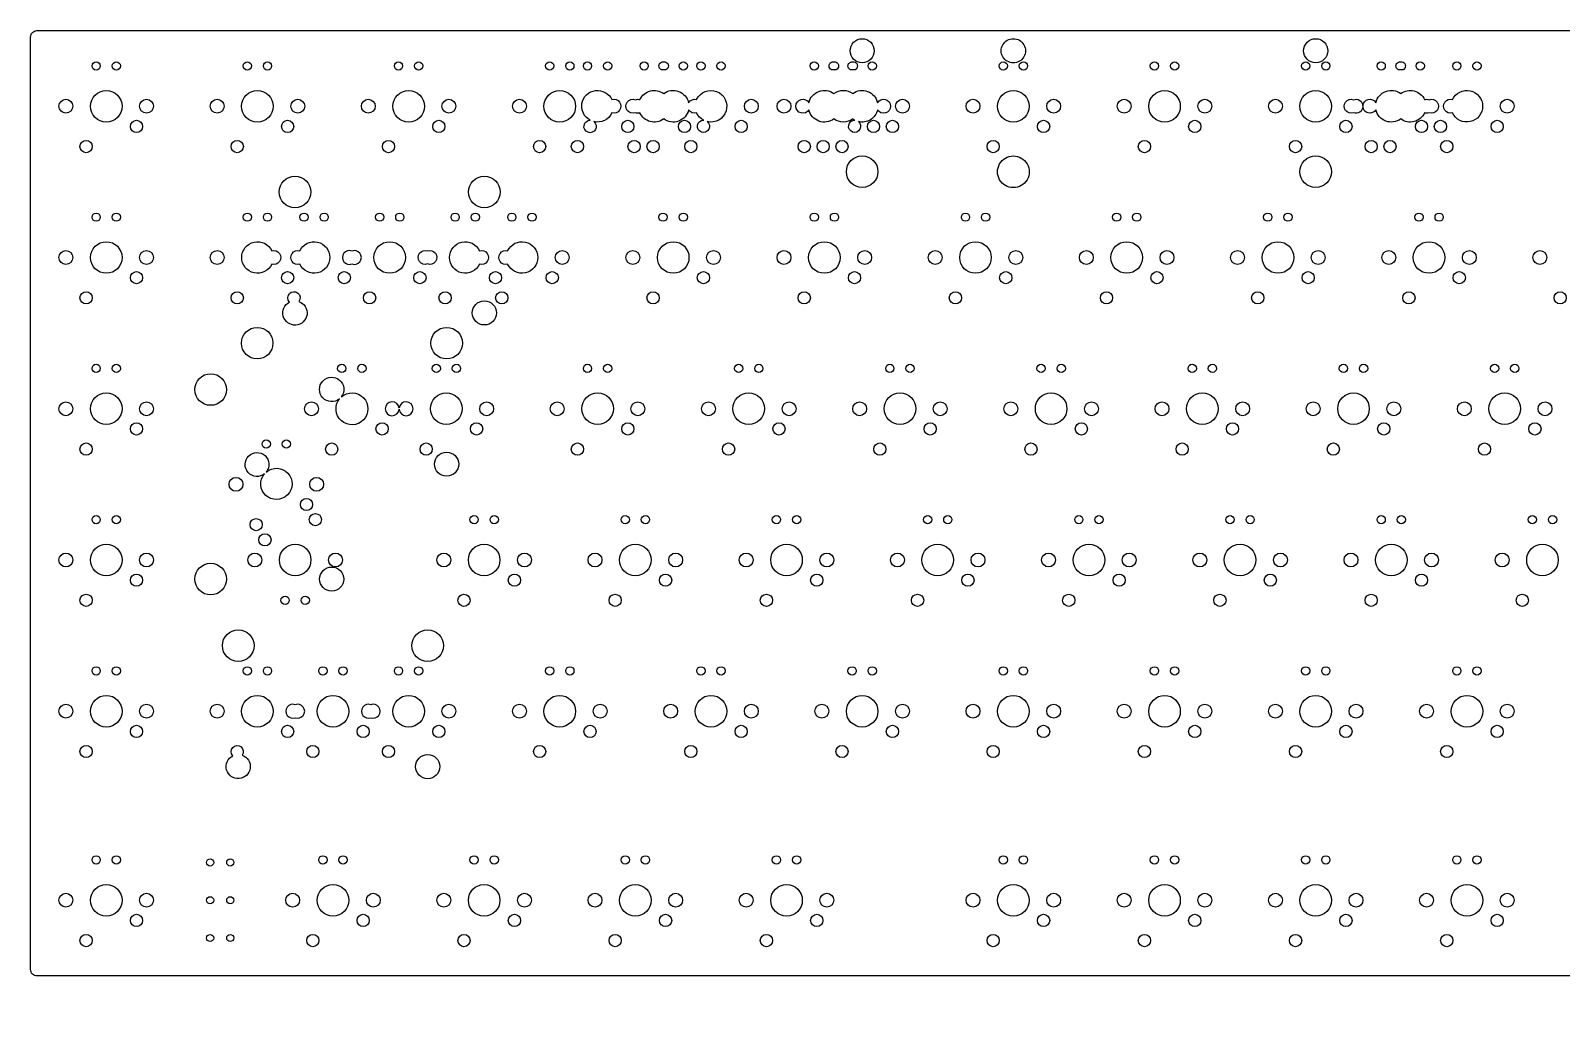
# Model space of a CAD drawing. Header units: millimetres. Extents: x -376 to 10, y -13 to 110.
# Drawn here: x -376.2 to -183.4, y -13.5 to 109.5 of the extents above; entities that cross this region are included whole.
import ezdxf

# ---------------------------------------------------------------- set-up
doc = ezdxf.new("R2010")
doc.units = ezdxf.units.MM
doc.layers.get('0').update_dxf_attribs({"linetype": 'CONTINUOUS'})

msp = doc.modelspace()

# ---------------------------------------------------------------- linework, layer by layer
for points in [[(9.52, -8.73, -0.414214), (8.73, -9.53), (-63.5, -9.53, 0.414214), (-63.9, -9.92), (-63.9, -13.1, -0.414214), (-64.29, -13.49), (-73.82, -13.49, -0.414214), (-74.22, -13.1), (-74.22, -9.92, 0.414214), (-74.61, -9.53), (-375.44, -9.53, -0.414214), (-376.24, -8.73), (-376.24, 108.74, -0.414214), (-375.44, 109.54), (8.73, 109.54, -0.414214), (9.52, 108.74)], [(9.52, -8.73, -0.414214), (8.73, -9.53), (-63.5, -9.53, 0.414214), (-63.9, -9.92), (-63.9, -13.1, -0.414214), (-64.29, -13.49), (-73.82, -13.49, -0.414214), (-74.22, -13.1), (-74.22, -9.92, 0.414214), (-74.61, -9.53), (-375.44, -9.53, -0.414214), (-376.24, -8.73), (-376.24, 108.74, -0.414214), (-375.44, 109.54), (8.73, 109.54, -0.414214), (9.52, 108.74)], [(-252.41, 105.47, -1.002086), (-252.41, 108.52, -1.002086)], [(-252.41, 105.47, -1.002086), (-252.41, 108.52, -1.002086)], [(-296.47, 104.58, -1.166312), (-296.47, 105.61, -1.166312)], [(-296.47, 104.58, -1.166312), (-296.47, 105.61, -1.166312)], [(-275.03, 104.58, -1.166312), (-275.03, 105.61, -1.166312)], [(-275.03, 104.58, -1.166312), (-275.03, 105.61, -1.166312)], [(-272.65, 104.58, -1.166312), (-272.65, 105.61, -1.166312)], [(-272.65, 104.58, -1.166312), (-272.65, 105.61, -1.166312)], [(-203.6, 105.61, -1.166312), (-203.6, 104.58, -1.166312)], [(-203.6, 105.61, -1.166312), (-203.6, 104.58, -1.166312)], [(-305.72, 98.24, -1.399495), (-302.99, 100.85, -1.348617), (-302.99, 99.18, -0.358654), (-305.27, 98.08, -6.361664)], [(-305.72, 98.24, -1.399495), (-302.99, 100.85, -1.348617), (-302.99, 99.18, -0.358654), (-305.27, 98.08, -6.361664)], [(-293.33, 99.57, -0.542007), (-296.47, 98.41, -0.476095), (-299.47, 99.18, -0.168069), (-300.04, 99.2, -1.462537), (-300.04, 100.83, -0.168069), (-299.47, 100.85, -0.476095), (-296.47, 101.61, -0.542007), (-293.33, 100.46, -0.346673), (-292.32, 100.85, -2.118441), (-290.99, 98.08, -6.361664), (-291.43, 98.24, -0.166491), (-292.32, 99.18, -0.346673)], [(-293.33, 99.57, -0.542007), (-296.47, 98.41, -0.476095), (-299.47, 99.18, -0.168069), (-300.04, 99.2, -1.462537), (-300.04, 100.83, -0.168069), (-299.47, 100.85, -0.476095), (-296.47, 101.61, -0.542007), (-293.33, 100.46, -0.346673), (-292.32, 100.85, -2.118441), (-290.99, 98.08, -6.361664), (-291.43, 98.24, -0.166491), (-292.32, 99.18, -0.346673)], [(-278.17, 99.57, -3.679848), (-278.17, 100.46, -0.542007), (-275.03, 101.61, -0.331347), (-272.65, 101.61, -0.542007), (-269.52, 100.46, -3.679848), (-269.52, 99.57, -0.418918), (-271.94, 98.08, -6.361664), (-272.38, 98.24, -0.040621), (-272.65, 98.41, -0.331347), (-275.03, 98.41, -0.542007)], [(-278.17, 99.57, -3.679848), (-278.17, 100.46, -0.542007), (-275.03, 101.61, -0.331347), (-272.65, 101.61, -0.542007), (-269.52, 100.46, -3.679848), (-269.52, 99.57, -0.418918), (-271.94, 98.08, -6.361664), (-272.38, 98.24, -0.040621), (-272.65, 98.41, -0.331347), (-275.03, 98.41, -0.542007)], [(-200.03, 99.2, -0.168069), (-200.6, 99.18, -0.476095), (-203.6, 98.41, -0.542007), (-206.73, 99.57, -0.738898), (-208.36, 99.96, -0.506913), (-209.55, 99.2, -1.462537), (-209.55, 100.83, -0.506913), (-208.36, 100.07, -0.738898), (-206.73, 100.46, -0.542007), (-203.6, 101.61, -0.476095), (-200.6, 100.85, -0.168069), (-200.03, 100.83, -1.462537)], [(-200.03, 99.2, -0.168069), (-200.6, 99.18, -0.476095), (-203.6, 98.41, -0.542007), (-206.73, 99.57, -0.738898), (-208.36, 99.96, -0.506913), (-209.55, 99.2, -1.462537), (-209.55, 100.83, -0.506913), (-208.36, 100.07, -0.738898), (-206.73, 100.46, -0.542007), (-203.6, 101.61, -0.476095), (-200.6, 100.85, -0.168069), (-200.03, 100.83, -1.462537)], [(-197.07, 100.85, -4.542707), (-197.07, 99.18, -1.348617)], [(-197.07, 100.85, -4.542707), (-197.07, 99.18, -1.348617)], [(-252.41, 89.76, -1.001594), (-252.41, 93.75, -1.001594)], [(-252.41, 89.76, -1.001594), (-252.41, 93.75, -1.001594)], [(-345.85, 81.8, -1.348617), (-345.85, 80.13, -4.542707)], [(-345.85, 81.8, -1.348617), (-345.85, 80.13, -4.542707)], [(-342.33, 81.8, -4.542707), (-342.33, 80.13, -1.348617)], [(-342.33, 81.8, -4.542707), (-342.33, 80.13, -1.348617)], [(-319.66, 81.8, -1.348617), (-319.66, 80.13, -4.542707)], [(-319.66, 81.8, -1.348617), (-319.66, 80.13, -4.542707)], [(-316.13, 81.8, -4.542707), (-316.13, 80.13, -1.348617)], [(-316.13, 81.8, -4.542707), (-316.13, 80.13, -1.348617)], [(-326.23, 81.78, -1.462537), (-326.23, 80.15, -1.462537)], [(-326.23, 81.78, -1.462537), (-326.23, 80.15, -1.462537)], [(-343.61, 75.34, -2.176807), (-342.44, 75.42, -5.018344)], [(-343.61, 75.34, -2.176807), (-342.44, 75.42, -5.018344)], [(-337.09, 63.4, -25.228676), (-337.31, 63.17, -19.261443)], [(-337.09, 63.4, -25.228676), (-337.31, 63.17, -19.261443)], [(-346.76, 53.72, -19.261443), (-346.54, 53.94, -25.228676)], [(-346.76, 53.72, -19.261443), (-346.54, 53.94, -25.228676)], [(-350.75, 18.19, -2.176807), (-349.59, 18.27, -5.018344)], [(-350.75, 18.19, -2.176807), (-349.59, 18.27, -5.018344)]]:
    msp.add_lwpolyline(points, format="xyb", close=True)
for centre, radius in [((-271.46, 107), 1.52), ((-271.46, 107), 1.52), ((-214.31, 107), 1.52), ((-214.31, 107), 1.52), ((-367.98, 105.09), 0.52), ((-367.98, 105.09), 0.52), ((-365.44, 105.09), 0.52), ((-365.44, 105.09), 0.52), ((-348.93, 105.09), 0.52), ((-348.93, 105.09), 0.52), ((-346.39, 105.09), 0.52), ((-346.39, 105.09), 0.52), ((-329.88, 105.09), 0.52), ((-329.88, 105.09), 0.52), ((-327.34, 105.09), 0.52), ((-327.34, 105.09), 0.52), ((-310.83, 105.09), 0.52), ((-310.83, 105.09), 0.52), ((-308.29, 105.09), 0.52), ((-308.29, 105.09), 0.52), ((-306.07, 105.09), 0.52), ((-306.07, 105.09), 0.52), ((-303.53, 105.09), 0.52), ((-303.53, 105.09), 0.52), ((-298.93, 105.09), 0.52), ((-298.93, 105.09), 0.52), ((-294, 105.09), 0.52), ((-294, 105.09), 0.52), ((-291.78, 105.09), 0.52), ((-291.78, 105.09), 0.52), ((-289.24, 105.09), 0.52), ((-289.24, 105.09), 0.52), ((-277.5, 105.09), 0.52), ((-277.5, 105.09), 0.52), ((-270.19, 105.09), 0.52), ((-270.19, 105.09), 0.52), ((-253.68, 105.09), 0.52), ((-253.68, 105.09), 0.52), ((-251.14, 105.09), 0.52), ((-251.14, 105.09), 0.52), ((-234.63, 105.09), 0.52), ((-234.63, 105.09), 0.52), ((-232.09, 105.09), 0.52), ((-232.09, 105.09), 0.52), ((-215.58, 105.09), 0.52), ((-215.58, 105.09), 0.52), ((-213.04, 105.09), 0.52), ((-213.04, 105.09), 0.52), ((-206.06, 105.09), 0.52), ((-206.06, 105.09), 0.52), ((-201.14, 105.09), 0.52), ((-201.14, 105.09), 0.52), ((-196.53, 105.09), 0.52), ((-196.53, 105.09), 0.52), ((-193.99, 105.09), 0.52), ((-193.99, 105.09), 0.52), ((-371.79, 100.01), 0.875), ((-371.79, 100.01), 0.875), ((-366.71, 100.01), 1.99), ((-366.71, 100.01), 1.99), ((-361.63, 100.01), 0.875), ((-361.63, 100.01), 0.875), ((-352.74, 100.01), 0.875), ((-352.74, 100.01), 0.875), ((-347.66, 100.01), 1.99), ((-347.66, 100.01), 1.99), ((-342.58, 100.01), 0.875), ((-342.58, 100.01), 0.875), ((-333.69, 100.01), 0.875), ((-333.69, 100.01), 0.875), ((-328.61, 100.01), 1.99), ((-328.61, 100.01), 1.99), ((-323.53, 100.01), 0.875), ((-323.53, 100.01), 0.875), ((-314.64, 100.01), 0.875), ((-314.64, 100.01), 0.875), ((-309.56, 100.01), 1.99), ((-309.56, 100.01), 1.99), ((-285.43, 100.01), 0.875), ((-285.43, 100.01), 0.875), ((-281.31, 100.01), 0.875), ((-281.31, 100.01), 0.875), ((-266.38, 100.01), 0.875), ((-266.38, 100.01), 0.875), ((-257.49, 100.01), 0.875), ((-257.49, 100.01), 0.875), ((-252.41, 100.01), 1.99), ((-252.41, 100.01), 1.99), ((-247.33, 100.01), 0.875), ((-247.33, 100.01), 0.875), ((-238.44, 100.01), 0.875), ((-238.44, 100.01), 0.875), ((-233.36, 100.01), 1.99), ((-233.36, 100.01), 1.99), ((-228.28, 100.01), 0.875), ((-228.28, 100.01), 0.875), ((-219.39, 100.01), 0.875), ((-219.39, 100.01), 0.875), ((-214.31, 100.01), 1.99), ((-214.31, 100.01), 1.99), ((-190.18, 100.01), 0.875), ((-190.18, 100.01), 0.875), ((-362.9, 97.47), 0.77), ((-362.9, 97.47), 0.77), ((-343.85, 97.47), 0.77), ((-343.85, 97.47), 0.77), ((-324.8, 97.47), 0.77), ((-324.8, 97.47), 0.77), ((-300.99, 97.47), 0.77), ((-300.99, 97.47), 0.77), ((-293.85, 97.47), 0.77), ((-293.85, 97.47), 0.77), ((-286.7, 97.47), 0.77), ((-286.7, 97.47), 0.77), ((-270.03, 97.47), 0.77), ((-270.03, 97.47), 0.77), ((-267.65, 97.47), 0.77), ((-267.65, 97.47), 0.77), ((-248.6, 97.47), 0.77), ((-248.6, 97.47), 0.77), ((-229.55, 97.47), 0.77), ((-229.55, 97.47), 0.77), ((-210.5, 97.47), 0.77), ((-210.5, 97.47), 0.77), ((-200.98, 97.47), 0.77), ((-200.98, 97.47), 0.77), ((-198.6, 97.47), 0.77), ((-198.6, 97.47), 0.77), ((-191.45, 97.47), 0.77), ((-191.45, 97.47), 0.77), ((-369.25, 94.93), 0.77), ((-369.25, 94.93), 0.77), ((-350.2, 94.93), 0.77), ((-350.2, 94.93), 0.77), ((-331.15, 94.93), 0.77), ((-331.15, 94.93), 0.77), ((-312.1, 94.93), 0.77), ((-312.1, 94.93), 0.77), ((-307.34, 94.93), 0.77), ((-307.34, 94.93), 0.77), ((-300.2, 94.93), 0.77), ((-300.2, 94.93), 0.77), ((-297.81, 94.93), 0.77), ((-297.81, 94.93), 0.77), ((-293.05, 94.93), 0.77), ((-293.05, 94.93), 0.77), ((-278.76, 94.93), 0.77), ((-278.76, 94.93), 0.77), ((-276.38, 94.93), 0.77), ((-276.38, 94.93), 0.77), ((-274, 94.93), 0.77), ((-274, 94.93), 0.77), ((-254.95, 94.93), 0.77), ((-254.95, 94.93), 0.77), ((-235.9, 94.93), 0.77), ((-235.9, 94.93), 0.77), ((-216.85, 94.93), 0.77), ((-216.85, 94.93), 0.77), ((-207.33, 94.93), 0.77), ((-207.33, 94.93), 0.77), ((-204.95, 94.93), 0.77), ((-204.95, 94.93), 0.77), ((-197.8, 94.93), 0.77), ((-197.8, 94.93), 0.77), ((-271.46, 91.76), 1.99), ((-271.46, 91.76), 1.99), ((-214.31, 91.76), 1.99), ((-214.31, 91.76), 1.99), ((-342.93, 89.22), 1.99), ((-342.93, 89.22), 1.99), ((-319.06, 89.22), 1.99), ((-319.06, 89.22), 1.99), ((-367.98, 86.04), 0.52), ((-367.98, 86.04), 0.52), ((-365.44, 86.04), 0.52), ((-365.44, 86.04), 0.52), ((-348.93, 86.04), 0.52), ((-348.93, 86.04), 0.52), ((-346.39, 86.04), 0.52), ((-346.39, 86.04), 0.52), ((-341.79, 86.04), 0.52), ((-341.79, 86.04), 0.52), ((-339.25, 86.04), 0.52), ((-339.25, 86.04), 0.52), ((-332.26, 86.04), 0.52), ((-332.26, 86.04), 0.52), ((-329.72, 86.04), 0.52), ((-329.72, 86.04), 0.52), ((-322.74, 86.04), 0.52), ((-322.74, 86.04), 0.52), ((-320.2, 86.04), 0.52), ((-320.2, 86.04), 0.52), ((-315.6, 86.04), 0.52), ((-315.6, 86.04), 0.52), ((-313.06, 86.04), 0.52), ((-313.06, 86.04), 0.52), ((-296.55, 86.04), 0.52), ((-296.55, 86.04), 0.52), ((-294, 86.04), 0.52), ((-294, 86.04), 0.52), ((-277.5, 86.04), 0.52), ((-277.5, 86.04), 0.52), ((-274.95, 86.04), 0.52), ((-274.95, 86.04), 0.52), ((-258.44, 86.04), 0.52), ((-258.44, 86.04), 0.52), ((-255.91, 86.04), 0.52), ((-255.91, 86.04), 0.52), ((-239.4, 86.04), 0.52), ((-239.4, 86.04), 0.52), ((-236.86, 86.04), 0.52), ((-236.86, 86.04), 0.52), ((-220.35, 86.04), 0.52), ((-220.35, 86.04), 0.52), ((-217.81, 86.04), 0.52), ((-217.81, 86.04), 0.52), ((-201.3, 86.04), 0.52), ((-201.3, 86.04), 0.52), ((-198.76, 86.04), 0.52), ((-198.76, 86.04), 0.52), ((-366.71, 80.96), 1.99), ((-366.71, 80.96), 1.99), ((-330.99, 80.96), 1.99), ((-330.99, 80.96), 1.99), ((-295.27, 80.96), 1.99), ((-295.27, 80.96), 1.99), ((-276.23, 80.96), 1.99), ((-276.23, 80.96), 1.99), ((-257.18, 80.96), 1.99), ((-257.18, 80.96), 1.99), ((-238.12, 80.96), 1.99), ((-238.12, 80.96), 1.99), ((-219.07, 80.96), 1.99), ((-219.07, 80.96), 1.99), ((-200.03, 80.96), 1.99), ((-200.03, 80.96), 1.99), ((-371.79, 80.96), 0.875), ((-371.79, 80.96), 0.875), ((-361.63, 80.96), 0.875), ((-361.63, 80.96), 0.875), ((-352.74, 80.96), 0.875), ((-352.74, 80.96), 0.875), ((-309.25, 80.96), 0.875), ((-309.25, 80.96), 0.875), ((-300.36, 80.96), 0.875), ((-300.36, 80.96), 0.875), ((-290.19, 80.96), 0.875), ((-290.19, 80.96), 0.875), ((-281.31, 80.96), 0.875), ((-281.31, 80.96), 0.875), ((-271.14, 80.96), 0.875), ((-271.14, 80.96), 0.875), ((-262.25, 80.96), 0.875), ((-262.25, 80.96), 0.875), ((-252.1, 80.96), 0.875), ((-252.1, 80.96), 0.875), ((-243.21, 80.96), 0.875), ((-243.21, 80.96), 0.875), ((-233.05, 80.96), 0.875), ((-233.05, 80.96), 0.875), ((-224.16, 80.96), 0.875), ((-224.16, 80.96), 0.875), ((-214, 80.96), 0.875), ((-214, 80.96), 0.875), ((-205.11, 80.96), 0.875), ((-205.11, 80.96), 0.875), ((-194.95, 80.96), 0.875), ((-194.95, 80.96), 0.875), ((-186.06, 80.96), 0.875), ((-186.06, 80.96), 0.875), ((-362.9, 78.42), 0.77), ((-362.9, 78.42), 0.77), ((-343.85, 78.42), 0.77), ((-343.85, 78.42), 0.77), ((-336.71, 78.42), 0.77), ((-336.71, 78.42), 0.77), ((-327.18, 78.42), 0.77), ((-327.18, 78.42), 0.77), ((-317.66, 78.42), 0.77), ((-317.66, 78.42), 0.77), ((-310.51, 78.42), 0.77), ((-310.51, 78.42), 0.77), ((-291.46, 78.42), 0.77), ((-291.46, 78.42), 0.77), ((-272.42, 78.42), 0.77), ((-272.42, 78.42), 0.77), ((-253.37, 78.42), 0.77), ((-253.37, 78.42), 0.77), ((-234.31, 78.42), 0.77), ((-234.31, 78.42), 0.77), ((-215.26, 78.42), 0.77), ((-215.26, 78.42), 0.77), ((-196.22, 78.42), 0.77), ((-196.22, 78.42), 0.77), ((-369.25, 75.88), 0.77), ((-369.25, 75.88), 0.77), ((-350.2, 75.88), 0.77), ((-350.2, 75.88), 0.77), ((-333.53, 75.88), 0.77), ((-333.53, 75.88), 0.77), ((-324.01, 75.88), 0.77), ((-324.01, 75.88), 0.77), ((-319.06, 73.98), 1.52), ((-319.06, 73.98), 1.52), ((-316.87, 75.88), 0.77), ((-316.87, 75.88), 0.77), ((-297.81, 75.88), 0.77), ((-297.81, 75.88), 0.77), ((-278.76, 75.88), 0.77), ((-278.76, 75.88), 0.77), ((-259.71, 75.88), 0.77), ((-259.71, 75.88), 0.77), ((-240.67, 75.88), 0.77), ((-240.67, 75.88), 0.77), ((-221.62, 75.88), 0.77), ((-221.62, 75.88), 0.77), ((-202.57, 75.88), 0.77), ((-202.57, 75.88), 0.77), ((-183.51, 75.88), 0.77), ((-183.51, 75.88), 0.77), ((-347.69, 70.17), 1.99), ((-347.69, 70.17), 1.99), ((-323.82, 70.17), 1.99), ((-323.82, 70.17), 1.99), ((-367.98, 66.99), 0.52), ((-367.98, 66.99), 0.52), ((-365.44, 66.99), 0.52), ((-365.44, 66.99), 0.52), ((-337.03, 66.99), 0.52), ((-337.03, 66.99), 0.52), ((-334.49, 66.99), 0.52), ((-334.49, 66.99), 0.52), ((-325.12, 66.99), 0.52), ((-325.12, 66.99), 0.52), ((-322.58, 66.99), 0.52), ((-322.58, 66.99), 0.52), ((-306.07, 66.99), 0.52), ((-306.07, 66.99), 0.52), ((-303.53, 66.99), 0.52), ((-303.53, 66.99), 0.52), ((-287.02, 66.99), 0.52), ((-287.02, 66.99), 0.52), ((-284.48, 66.99), 0.52), ((-284.48, 66.99), 0.52), ((-267.97, 66.99), 0.52), ((-267.97, 66.99), 0.52), ((-265.43, 66.99), 0.52), ((-265.43, 66.99), 0.52), ((-248.92, 66.99), 0.52), ((-248.92, 66.99), 0.52), ((-246.38, 66.99), 0.52), ((-246.38, 66.99), 0.52), ((-229.87, 66.99), 0.52), ((-229.87, 66.99), 0.52), ((-227.33, 66.99), 0.52), ((-227.33, 66.99), 0.52), ((-210.82, 66.99), 0.52), ((-210.82, 66.99), 0.52), ((-208.28, 66.99), 0.52), ((-208.28, 66.99), 0.52), ((-191.77, 66.99), 0.52), ((-191.77, 66.99), 0.52), ((-189.23, 66.99), 0.52), ((-189.23, 66.99), 0.52), ((-353.54, 64.33), 1.99), ((-353.54, 64.33), 1.99), ((-366.71, 61.91), 1.99), ((-366.71, 61.91), 1.99), ((-323.85, 61.91), 1.99), ((-323.85, 61.91), 1.99), ((-304.8, 61.91), 1.99), ((-304.8, 61.91), 1.99), ((-285.75, 61.91), 1.99), ((-285.75, 61.91), 1.99), ((-266.7, 61.91), 1.99), ((-266.7, 61.91), 1.99), ((-247.65, 61.91), 1.99), ((-247.65, 61.91), 1.99), ((-228.6, 61.91), 1.99), ((-228.6, 61.91), 1.99), ((-209.55, 61.91), 1.99), ((-209.55, 61.91), 1.99), ((-190.5, 61.91), 1.99), ((-190.5, 61.91), 1.99), ((-371.79, 61.91), 0.875), ((-371.79, 61.91), 0.875), ((-361.63, 61.91), 0.875), ((-361.63, 61.91), 0.875), ((-340.84, 61.91), 0.875), ((-340.84, 61.91), 0.875), ((-318.77, 61.91), 0.875), ((-318.77, 61.91), 0.875), ((-309.88, 61.91), 0.875), ((-309.88, 61.91), 0.875), ((-299.72, 61.91), 0.875), ((-299.72, 61.91), 0.875), ((-290.83, 61.91), 0.875), ((-290.83, 61.91), 0.875), ((-280.67, 61.91), 0.875), ((-280.67, 61.91), 0.875), ((-271.78, 61.91), 0.875), ((-271.78, 61.91), 0.875), ((-261.62, 61.91), 0.875), ((-261.62, 61.91), 0.875), ((-252.73, 61.91), 0.875), ((-252.73, 61.91), 0.875), ((-242.57, 61.91), 0.875), ((-242.57, 61.91), 0.875), ((-233.68, 61.91), 0.875), ((-233.68, 61.91), 0.875), ((-223.52, 61.91), 0.875), ((-223.52, 61.91), 0.875), ((-214.63, 61.91), 0.875), ((-214.63, 61.91), 0.875), ((-204.47, 61.91), 0.875), ((-204.47, 61.91), 0.875), ((-195.58, 61.91), 0.875), ((-195.58, 61.91), 0.875), ((-185.42, 61.91), 0.875), ((-185.42, 61.91), 0.875), ((-362.9, 59.37), 0.77), ((-362.9, 59.37), 0.77), ((-331.95, 59.37), 0.77), ((-331.95, 59.37), 0.77), ((-320.04, 59.37), 0.77), ((-320.04, 59.37), 0.77), ((-300.99, 59.37), 0.77), ((-300.99, 59.37), 0.77), ((-281.94, 59.37), 0.77), ((-281.94, 59.37), 0.77), ((-262.89, 59.37), 0.77), ((-262.89, 59.37), 0.77), ((-243.84, 59.37), 0.77), ((-243.84, 59.37), 0.77), ((-224.79, 59.37), 0.77), ((-224.79, 59.37), 0.77), ((-205.74, 59.37), 0.77), ((-205.74, 59.37), 0.77), ((-186.69, 59.37), 0.77), ((-186.69, 59.37), 0.77), ((-346.55, 57.47), 0.52), ((-346.55, 57.47), 0.52), ((-344.01, 57.47), 0.52), ((-344.01, 57.47), 0.52), ((-369.25, 56.83), 0.77), ((-369.25, 56.83), 0.77), ((-338.3, 56.83), 0.77), ((-338.3, 56.83), 0.77), ((-326.39, 56.83), 0.77), ((-326.39, 56.83), 0.77), ((-323.82, 54.93), 1.52), ((-323.82, 54.93), 1.52), ((-307.34, 56.83), 0.77), ((-307.34, 56.83), 0.77), ((-288.29, 56.83), 0.77), ((-288.29, 56.83), 0.77), ((-269.24, 56.83), 0.77), ((-269.24, 56.83), 0.77), ((-250.19, 56.83), 0.77), ((-250.19, 56.83), 0.77), ((-231.14, 56.83), 0.77), ((-231.14, 56.83), 0.77), ((-212.09, 56.83), 0.77), ((-212.09, 56.83), 0.77), ((-193.04, 56.83), 0.77), ((-193.04, 56.83), 0.77), ((-350.36, 52.39), 0.875), ((-350.36, 52.39), 0.875), ((-340.2, 52.39), 0.875), ((-340.2, 52.39), 0.875), ((-341.47, 49.85), 0.77), ((-341.47, 49.85), 0.77), ((-367.98, 47.94), 0.52), ((-367.98, 47.94), 0.52), ((-365.44, 47.94), 0.52), ((-365.44, 47.94), 0.52), ((-340.36, 47.94), 0.77), ((-340.36, 47.94), 0.77), ((-320.36, 47.94), 0.52), ((-320.36, 47.94), 0.52), ((-317.82, 47.94), 0.52), ((-317.82, 47.94), 0.52), ((-301.31, 47.94), 0.52), ((-301.31, 47.94), 0.52), ((-298.77, 47.94), 0.52), ((-298.77, 47.94), 0.52), ((-282.26, 47.94), 0.52), ((-282.26, 47.94), 0.52), ((-279.72, 47.94), 0.52), ((-279.72, 47.94), 0.52), ((-263.21, 47.94), 0.52), ((-263.21, 47.94), 0.52), ((-260.67, 47.94), 0.52), ((-260.67, 47.94), 0.52), ((-244.16, 47.94), 0.52), ((-244.16, 47.94), 0.52), ((-241.62, 47.94), 0.52), ((-241.62, 47.94), 0.52), ((-225.11, 47.94), 0.52), ((-225.11, 47.94), 0.52), ((-222.57, 47.94), 0.52), ((-222.57, 47.94), 0.52), ((-206.06, 47.94), 0.52), ((-206.06, 47.94), 0.52), ((-203.52, 47.94), 0.52), ((-203.52, 47.94), 0.52), ((-187.01, 47.94), 0.52), ((-187.01, 47.94), 0.52), ((-184.47, 47.94), 0.52), ((-184.47, 47.94), 0.52), ((-347.82, 47.31), 0.77), ((-347.82, 47.31), 0.77), ((-366.71, 42.86), 1.99), ((-366.71, 42.86), 1.99), ((-346.71, 45.4), 0.77), ((-346.71, 45.4), 0.77), ((-342.9, 42.86), 1.99), ((-342.9, 42.86), 1.99), ((-319.09, 42.86), 1.99), ((-319.09, 42.86), 1.99), ((-300.04, 42.86), 1.99), ((-300.04, 42.86), 1.99), ((-280.99, 42.86), 1.99), ((-280.99, 42.86), 1.99), ((-261.94, 42.86), 1.99), ((-261.94, 42.86), 1.99), ((-242.89, 42.86), 1.99), ((-242.89, 42.86), 1.99), ((-223.84, 42.86), 1.99), ((-223.84, 42.86), 1.99), ((-204.79, 42.86), 1.99), ((-204.79, 42.86), 1.99), ((-185.74, 42.86), 1.99), ((-185.74, 42.86), 1.99), ((-371.79, 42.86), 0.875), ((-371.79, 42.86), 0.875), ((-361.63, 42.86), 0.875), ((-361.63, 42.86), 0.875), ((-353.54, 40.45), 1.99), ((-353.54, 40.45), 1.99), ((-347.98, 42.86), 0.875), ((-347.98, 42.86), 0.875), ((-337.82, 42.86), 0.875), ((-337.82, 42.86), 0.875), ((-324.17, 42.86), 0.875), ((-324.17, 42.86), 0.875), ((-314.01, 42.86), 0.875), ((-314.01, 42.86), 0.875), ((-305.12, 42.86), 0.875), ((-305.12, 42.86), 0.875), ((-294.96, 42.86), 0.875), ((-294.96, 42.86), 0.875), ((-286.07, 42.86), 0.875), ((-286.07, 42.86), 0.875), ((-275.91, 42.86), 0.875), ((-275.91, 42.86), 0.875), ((-267.02, 42.86), 0.875), ((-267.02, 42.86), 0.875), ((-256.86, 42.86), 0.875), ((-256.86, 42.86), 0.875), ((-247.97, 42.86), 0.875), ((-247.97, 42.86), 0.875), ((-237.81, 42.86), 0.875), ((-237.81, 42.86), 0.875), ((-228.92, 42.86), 0.875), ((-228.92, 42.86), 0.875), ((-218.76, 42.86), 0.875), ((-218.76, 42.86), 0.875), ((-209.87, 42.86), 0.875), ((-209.87, 42.86), 0.875), ((-199.71, 42.86), 0.875), ((-199.71, 42.86), 0.875), ((-190.82, 42.86), 0.875), ((-190.82, 42.86), 0.875), ((-362.9, 40.32), 0.77), ((-362.9, 40.32), 0.77), ((-338.3, 40.45), 1.52), ((-338.3, 40.45), 1.52), ((-315.28, 40.32), 0.77), ((-315.28, 40.32), 0.77), ((-296.23, 40.32), 0.77), ((-296.23, 40.32), 0.77), ((-277.18, 40.32), 0.77), ((-277.18, 40.32), 0.77), ((-258.13, 40.32), 0.77), ((-258.13, 40.32), 0.77), ((-239.08, 40.32), 0.77), ((-239.08, 40.32), 0.77), ((-220.03, 40.32), 0.77), ((-220.03, 40.32), 0.77), ((-200.98, 40.32), 0.77), ((-200.98, 40.32), 0.77), ((-369.25, 37.78), 0.77), ((-369.25, 37.78), 0.77), ((-344.17, 37.78), 0.52), ((-344.17, 37.78), 0.52), ((-341.63, 37.78), 0.52), ((-341.63, 37.78), 0.52), ((-321.63, 37.78), 0.77), ((-321.63, 37.78), 0.77), ((-302.58, 37.78), 0.77), ((-302.58, 37.78), 0.77), ((-283.53, 37.78), 0.77), ((-283.53, 37.78), 0.77), ((-264.48, 37.78), 0.77), ((-264.48, 37.78), 0.77), ((-245.43, 37.78), 0.77), ((-245.43, 37.78), 0.77), ((-226.38, 37.78), 0.77), ((-226.38, 37.78), 0.77), ((-207.33, 37.78), 0.77), ((-207.33, 37.78), 0.77), ((-188.28, 37.78), 0.77), ((-188.28, 37.78), 0.77), ((-350.08, 32.07), 1.99), ((-350.08, 32.07), 1.99), ((-326.2, 32.07), 1.99), ((-326.2, 32.07), 1.99), ((-367.98, 28.89), 0.52), ((-367.98, 28.89), 0.52), ((-365.44, 28.89), 0.52), ((-365.44, 28.89), 0.52), ((-348.93, 28.89), 0.52), ((-348.93, 28.89), 0.52), ((-346.39, 28.89), 0.52), ((-346.39, 28.89), 0.52), ((-339.41, 28.89), 0.52), ((-339.41, 28.89), 0.52), ((-336.87, 28.89), 0.52), ((-336.87, 28.89), 0.52), ((-329.88, 28.89), 0.52), ((-329.88, 28.89), 0.52), ((-327.34, 28.89), 0.52), ((-327.34, 28.89), 0.52), ((-310.83, 28.89), 0.52), ((-310.83, 28.89), 0.52), ((-308.29, 28.89), 0.52), ((-308.29, 28.89), 0.52), ((-291.78, 28.89), 0.52), ((-291.78, 28.89), 0.52), ((-289.24, 28.89), 0.52), ((-289.24, 28.89), 0.52), ((-272.73, 28.89), 0.52), ((-272.73, 28.89), 0.52), ((-270.19, 28.89), 0.52), ((-270.19, 28.89), 0.52), ((-253.68, 28.89), 0.52), ((-253.68, 28.89), 0.52), ((-251.14, 28.89), 0.52), ((-251.14, 28.89), 0.52), ((-234.63, 28.89), 0.52), ((-234.63, 28.89), 0.52), ((-232.09, 28.89), 0.52), ((-232.09, 28.89), 0.52), ((-215.58, 28.89), 0.52), ((-215.58, 28.89), 0.52), ((-213.04, 28.89), 0.52), ((-213.04, 28.89), 0.52), ((-196.53, 28.89), 0.52), ((-196.53, 28.89), 0.52), ((-193.99, 28.89), 0.52), ((-193.99, 28.89), 0.52), ((-366.71, 23.81), 1.99), ((-366.71, 23.81), 1.99), ((-347.66, 23.81), 1.99), ((-347.66, 23.81), 1.99), ((-338.14, 23.81), 1.99), ((-338.14, 23.81), 1.99), ((-328.61, 23.81), 1.99), ((-328.61, 23.81), 1.99), ((-309.56, 23.81), 1.99), ((-309.56, 23.81), 1.99), ((-290.51, 23.81), 1.99), ((-290.51, 23.81), 1.99), ((-271.46, 23.81), 1.99), ((-271.46, 23.81), 1.99), ((-252.41, 23.81), 1.99), ((-252.41, 23.81), 1.99), ((-233.36, 23.81), 1.99), ((-233.36, 23.81), 1.99), ((-214.31, 23.81), 1.99), ((-214.31, 23.81), 1.99), ((-195.26, 23.81), 1.99), ((-195.26, 23.81), 1.99), ((-371.79, 23.81), 0.875), ((-371.79, 23.81), 0.875), ((-361.63, 23.81), 0.875), ((-361.63, 23.81), 0.875), ((-352.74, 23.81), 0.875), ((-352.74, 23.81), 0.875), ((-323.53, 23.81), 0.875), ((-323.53, 23.81), 0.875), ((-314.64, 23.81), 0.875), ((-314.64, 23.81), 0.875), ((-304.48, 23.81), 0.875), ((-304.48, 23.81), 0.875), ((-295.59, 23.81), 0.875), ((-295.59, 23.81), 0.875), ((-285.43, 23.81), 0.875), ((-285.43, 23.81), 0.875), ((-276.54, 23.81), 0.875), ((-276.54, 23.81), 0.875), ((-266.38, 23.81), 0.875), ((-266.38, 23.81), 0.875), ((-257.49, 23.81), 0.875), ((-257.49, 23.81), 0.875), ((-247.33, 23.81), 0.875), ((-247.33, 23.81), 0.875), ((-238.44, 23.81), 0.875), ((-238.44, 23.81), 0.875), ((-228.28, 23.81), 0.875), ((-228.28, 23.81), 0.875), ((-219.39, 23.81), 0.875), ((-219.39, 23.81), 0.875), ((-209.23, 23.81), 0.875), ((-209.23, 23.81), 0.875), ((-200.34, 23.81), 0.875), ((-200.34, 23.81), 0.875), ((-190.18, 23.81), 0.875), ((-190.18, 23.81), 0.875), ((-362.9, 21.27), 0.77), ((-362.9, 21.27), 0.77), ((-343.85, 21.27), 0.77), ((-343.85, 21.27), 0.77), ((-334.33, 21.27), 0.77), ((-334.33, 21.27), 0.77), ((-324.8, 21.27), 0.77), ((-324.8, 21.27), 0.77), ((-305.75, 21.27), 0.77), ((-305.75, 21.27), 0.77), ((-286.7, 21.27), 0.77), ((-286.7, 21.27), 0.77), ((-267.65, 21.27), 0.77), ((-267.65, 21.27), 0.77), ((-248.6, 21.27), 0.77), ((-248.6, 21.27), 0.77), ((-229.55, 21.27), 0.77), ((-229.55, 21.27), 0.77), ((-210.5, 21.27), 0.77), ((-210.5, 21.27), 0.77), ((-191.45, 21.27), 0.77), ((-191.45, 21.27), 0.77), ((-369.25, 18.73), 0.77), ((-369.25, 18.73), 0.77), ((-340.68, 18.73), 0.77), ((-340.68, 18.73), 0.77), ((-331.15, 18.73), 0.77), ((-331.15, 18.73), 0.77), ((-312.1, 18.73), 0.77), ((-312.1, 18.73), 0.77), ((-293.05, 18.73), 0.77), ((-293.05, 18.73), 0.77), ((-274, 18.73), 0.77), ((-274, 18.73), 0.77), ((-254.95, 18.73), 0.77), ((-254.95, 18.73), 0.77), ((-235.9, 18.73), 0.77), ((-235.9, 18.73), 0.77), ((-216.85, 18.73), 0.77), ((-216.85, 18.73), 0.77), ((-197.8, 18.73), 0.77), ((-197.8, 18.73), 0.77), ((-326.2, 16.83), 1.52), ((-326.2, 16.83), 1.52), ((-367.98, 5.08), 0.52), ((-367.98, 5.08), 0.52), ((-365.44, 5.08), 0.52), ((-365.44, 5.08), 0.52), ((-353.62, 4.76), 0.45), ((-353.62, 4.76), 0.45), ((-351.08, 4.76), 0.45), ((-351.08, 4.76), 0.45), ((-339.41, 5.08), 0.52), ((-339.41, 5.08), 0.52), ((-336.87, 5.08), 0.52), ((-336.87, 5.08), 0.52), ((-320.36, 5.08), 0.52), ((-320.36, 5.08), 0.52), ((-317.82, 5.08), 0.52), ((-317.82, 5.08), 0.52), ((-301.31, 5.08), 0.52), ((-301.31, 5.08), 0.52), ((-298.77, 5.08), 0.52), ((-298.77, 5.08), 0.52), ((-282.26, 5.08), 0.52), ((-282.26, 5.08), 0.52), ((-279.72, 5.08), 0.52), ((-279.72, 5.08), 0.52), ((-253.68, 5.08), 0.52), ((-253.68, 5.08), 0.52), ((-251.14, 5.08), 0.52), ((-251.14, 5.08), 0.52), ((-234.63, 5.08), 0.52), ((-234.63, 5.08), 0.52), ((-232.09, 5.08), 0.52), ((-232.09, 5.08), 0.52), ((-215.58, 5.08), 0.52), ((-215.58, 5.08), 0.52), ((-213.04, 5.08), 0.52), ((-213.04, 5.08), 0.52), ((-196.53, 5.08), 0.52), ((-196.53, 5.08), 0.52), ((-193.99, 5.08), 0.52), ((-193.99, 5.08), 0.52), ((-366.71, 0), 1.99), ((-366.71, 0), 1.99), ((-338.14, 0), 1.99), ((-338.14, 0), 1.99), ((-319.09, 0), 1.99), ((-319.09, 0), 1.99), ((-300.04, 0), 1.99), ((-300.04, 0), 1.99), ((-280.99, 0), 1.99), ((-280.99, 0), 1.99), ((-252.41, 0), 1.99), ((-252.41, 0), 1.99), ((-233.36, 0), 1.99), ((-233.36, 0), 1.99), ((-214.31, 0), 1.99), ((-214.31, 0), 1.99), ((-195.26, 0), 1.99), ((-195.26, 0), 1.99), ((-371.79, 0), 0.875), ((-371.79, 0), 0.875), ((-361.63, 0), 0.875), ((-361.63, 0), 0.875), ((-353.62, 0), 0.45), ((-353.62, 0), 0.45), ((-351.08, 0), 0.45), ((-351.08, 0), 0.45), ((-343.22, 0), 0.875), ((-343.22, 0), 0.875), ((-333.06, 0), 0.875), ((-333.06, 0), 0.875), ((-324.17, 0), 0.875), ((-324.17, 0), 0.875), ((-314.01, 0), 0.875), ((-314.01, 0), 0.875), ((-305.12, 0), 0.875), ((-305.12, 0), 0.875), ((-294.96, 0), 0.875), ((-294.96, 0), 0.875), ((-286.07, 0), 0.875), ((-286.07, 0), 0.875), ((-275.91, 0), 0.875), ((-275.91, 0), 0.875), ((-257.49, 0), 0.875), ((-257.49, 0), 0.875), ((-247.33, 0), 0.875), ((-247.33, 0), 0.875), ((-238.44, 0), 0.875), ((-238.44, 0), 0.875), ((-228.28, 0), 0.875), ((-228.28, 0), 0.875), ((-219.39, 0), 0.875), ((-219.39, 0), 0.875), ((-209.23, 0), 0.875), ((-209.23, 0), 0.875), ((-200.34, 0), 0.875), ((-200.34, 0), 0.875), ((-190.18, 0), 0.875), ((-190.18, 0), 0.875), ((-362.9, -2.54), 0.77), ((-362.9, -2.54), 0.77), ((-334.33, -2.54), 0.77), ((-334.33, -2.54), 0.77), ((-315.28, -2.54), 0.77), ((-315.28, -2.54), 0.77), ((-296.23, -2.54), 0.77), ((-296.23, -2.54), 0.77), ((-277.18, -2.54), 0.77), ((-277.18, -2.54), 0.77), ((-248.6, -2.54), 0.77), ((-248.6, -2.54), 0.77), ((-229.55, -2.54), 0.77), ((-229.55, -2.54), 0.77), ((-210.5, -2.54), 0.77), ((-210.5, -2.54), 0.77), ((-191.45, -2.54), 0.77), ((-191.45, -2.54), 0.77), ((-369.25, -5.08), 0.77), ((-369.25, -5.08), 0.77), ((-353.62, -4.76), 0.45), ((-353.62, -4.76), 0.45), ((-351.08, -4.76), 0.45), ((-351.08, -4.76), 0.45), ((-340.68, -5.08), 0.77), ((-340.68, -5.08), 0.77), ((-321.63, -5.08), 0.77), ((-321.63, -5.08), 0.77), ((-302.58, -5.08), 0.77), ((-302.58, -5.08), 0.77), ((-283.53, -5.08), 0.77), ((-283.53, -5.08), 0.77), ((-254.95, -5.08), 0.77), ((-254.95, -5.08), 0.77), ((-235.9, -5.08), 0.77), ((-235.9, -5.08), 0.77), ((-216.85, -5.08), 0.77), ((-216.85, -5.08), 0.77), ((-197.8, -5.08), 0.77), ((-197.8, -5.08), 0.77)]:
    msp.add_circle(centre, radius)
for centre, start, end in [((-336.07, 80.96), 68.7242, 291.2758), ((-336.07, 80.96), 68.7242, 291.2758), ((-335.44, 80.96), -111.2758, 111.2758), ((-335.44, 80.96), -111.2758, 111.2758), ((-330.68, 61.91), 3.7516, 356.2484), ((-330.68, 61.91), 3.7516, 356.2484), ((-328.93, 61.91), -176.2484, 176.2484), ((-328.93, 61.91), -176.2484, 176.2484), ((-343.22, 23.81), 68.7242, 291.2758), ((-343.22, 23.81), 68.7242, 291.2758), ((-342.58, 23.81), -111.2758, 111.2758), ((-342.58, 23.81), -111.2758, 111.2758), ((-333.69, 23.81), 68.7242, 291.2758), ((-333.69, 23.81), 68.7242, 291.2758), ((-333.06, 23.81), -111.2758, 111.2758), ((-333.06, 23.81), -111.2758, 111.2758)]:
    msp.add_arc(centre, 0.875, start, end)

doc.saveas('drawing.dxf')
